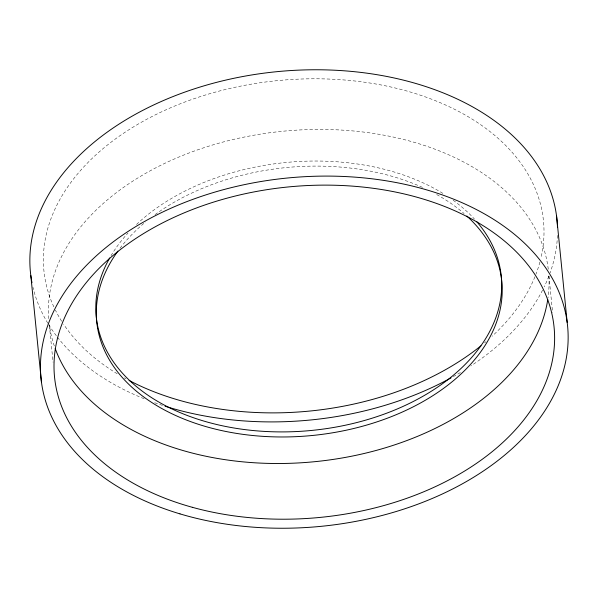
<?xml version="1.0" encoding="UTF-8"?>
<svg xmlns="http://www.w3.org/2000/svg" width="598" height="598" viewBox="0 0 598 598"><rect width="100%" height="100%" fill="white"/><g stroke="black" fill="none" stroke-linecap="round" stroke-linejoin="round"><path stroke-width="0.45" stroke-dasharray="2.99 2.24" d="M548.949 275.94L552.612 312.612M49.387 325.439L53.065 362.268M53.842 306.864A251.011 165.997 -5.7 0 1 277.442 80.633A251.011 165.997 -5.7 0 1 540.801 258.568M539.912 262.051A251.011 165.997 -5.7 0 1 535.95 274.183M534.926 276.762A251.011 165.997 -5.7 0 1 492.072 336.255M485.927 341.697A251.011 165.997 -5.7 0 1 484.522 342.886M125.946 378.766A251.011 165.997 -5.7 0 1 124.332 377.876M117.23 373.757A251.011 165.997 -5.7 0 1 63.657 324.325M61.646 321.223A251.011 165.997 -5.7 0 1 55.39 310.1M120.034 248.207A203.522 134.587 -5.7 0 1 145.673 221.888M155.054 214.622A203.522 134.587 -5.7 0 1 422.868 187.578M436.69 194.537A203.522 134.587 -5.7 0 1 464.115 213.598M557.456 235.395A264.578 174.967 -5.7 0 1 550.078 272.912M548.844 276.224A264.578 174.967 -5.7 0 1 544.202 286.891M542.58 290.142A264.578 174.967 -5.7 0 1 470.843 365.954M460.37 372.524A264.578 174.967 -5.7 0 1 452.604 377.009M162.477 405.392A264.578 174.967 -5.7 0 1 154.015 402.491M144.111 398.731A264.578 174.967 -5.7 0 1 57.438 337.16M56.332 335.717A264.578 174.967 -5.7 0 1 48.259 323.937M47.795 323.189A264.578 174.967 -5.7 0 1 32.95 287.227M548.874 276.029A251.011 165.997 -5.7 0 1 548 297.841M54.298 345.943A251.011 165.997 -5.7 0 1 49.357 324.699M48.737 318.644A251.011 165.997 -5.7 0 1 283.153 131.209A251.011 165.997 -5.7 0 1 548.351 269.967M111.004 255.705A203.522 134.587 -5.7 0 1 128.002 233.056M136.494 224.459A203.522 134.587 -5.7 0 1 444.553 194.432M453.127 200.225A203.522 134.587 -5.7 0 1 474.498 219.137"/><path stroke-width="0.9" d="M556.574 216.17L567.188 322.509M30.812 275.491L41.426 381.83M480.942 345.831A251.011 165.997 -5.7 0 1 129.086 380.44M466.829 216.02A203.522 134.587 -5.7 0 1 440.263 390.718A203.522 134.587 -5.7 0 1 179.034 416.993A203.522 134.587 -5.7 0 1 117.866 251.123M31.343 279.117A264.578 174.967 -5.7 0 1 276.71 71.693A264.578 174.967 -5.7 0 1 557.471 227.128M451.027 377.884A264.578 174.967 -5.7 0 1 165.055 406.214M31.986 282.734A264.578 174.967 -5.7 0 1 31.649 280.925M547.746 299.591A251.011 165.997 -5.7 0 1 314.997 461.663A251.011 165.997 -5.7 0 1 55.173 348.447M476.808 221.746A203.522 134.587 -5.7 0 1 311.76 430.425A203.522 134.587 -5.7 0 1 109.688 257.962M192.317 507.298A251.011 165.997 -5.7 0 0 554.174 328.257A251.011 165.997 -5.7 0 0 166.438 220.946A251.011 165.997 -5.7 0 0 192.317 507.298M179.998 513.884A264.578 174.967 -5.7 0 0 568.003 331.636A264.578 174.967 -5.7 0 0 164.913 210.989A264.578 174.967 -5.7 0 0 179.998 513.884"/></g></svg>
